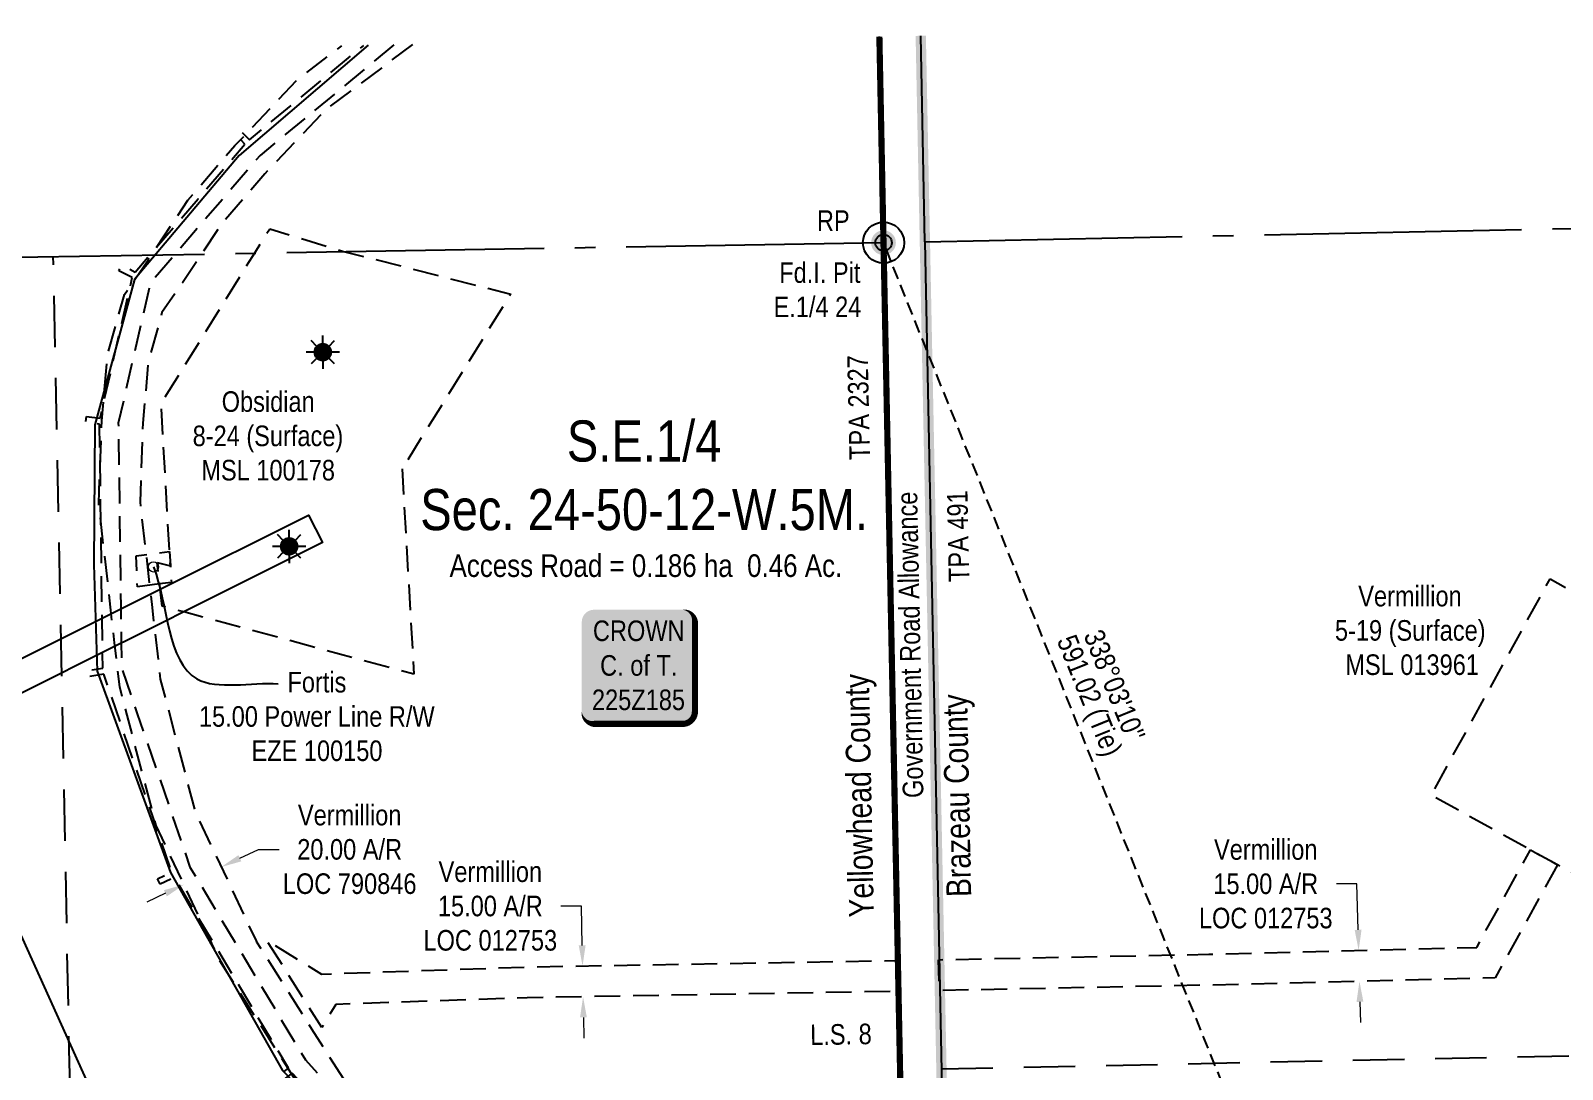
# Model space of a CAD drawing. Extents: x 591582 to 595465, y 5908977 to 5910796.
# Drawn here: x 592103 to 592847, y 5909546 to 5910051 of the extents above; entities that cross this region are included whole.
import ezdxf
from ezdxf.enums import TextEntityAlignment as Align

# ---------------------------------------------------------------- set-up
doc = ezdxf.new("R2010")
doc.units = 0
doc.header["$LTSCALE"] = 5
doc.header["$PDSIZE"] = 0.5
for name, pattern in [('BORDER2', [22.225, 6.35, -3.175, 6.35, -3.175, 0, -3.175]), ('CENTERLINEX3', [5, 2.5, -1, 0.5, -1]), ('foc-ACCESSROAD', [3.75, 2.5, -1.25]), ('foc-FLOWLINE', [3.75, 2.5, -1.25]), ('foc-LSD', [8, 5, -3]), ('foc-QUARTERLINE', [33, 25, -3, 2, -3]), ('foc-TIELINE', [1.875, 1.25, -0.625])]:
    doc.linetypes.add(name, pattern=pattern)
doc.layers.get('Defpoints').update_dxf_attribs({"color": 9})
for name, color, linetype in [('35', 37, 'Continuous'), ('AS-POWER', 104, 'foc-POWER'), ('C-RW', 13, 'Continuous'), ('C-SYMBOL', 7, 'Continuous'), ('C-WS', 13, 'foc-ACCESSROAD'), ('C-WS-S', 8, 'Continuous'), ('CG-NOTES', 7, 'Continuous'), ('F-AR', 190, 'foc-ACCESSROAD'), ('F-EZE', 190, 'foc-FLOWLINE'), ('F-RW', 190, 'Continuous'), ('F-WS', 190, 'foc-ACCESSROAD'), ('L-33', 7, 'Continuous'), ('L-AREAREQUIRED', 7, 'Continuous'), ('L-BD', 7, 'Continuous'), ('L-MON', 1, 'Continuous'), ('L-ROAD-T', 7, 'Continuous'), ('L-SEC', 7, 'Continuous'), ('L-SECQ', 8, 'foc-QUARTERLINE'), ('L-SECTION-LSD', 7, 'foc-LSD'), ('L-TIE', 7, 'foc-TIELINE')]:
    doc.layers.add(name, color=color, linetype=linetype)
doc.layers.add('AS-COUNTY', color=7, linetype='BORDER2', lineweight=60, true_color=0xcc33ff)
doc.layers.add('AS-TRAPPER BOUNDARY', color=7, linetype='CENTERLINEX3', true_color=0xb85c00, transparency=0.6)
doc.layers.add('AS-TRAPPER-T', color=7, linetype='Continuous', true_color=0xc26100)
for name, color, linetype, lineweight in [('C-WS-T', 13, 'Continuous', 9), ('F-AR-T', 190, 'Continuous', 9), ('F-EZE-T', 190, 'Continuous', 9), ('F-RW-T', 190, 'Continuous', 9), ('F-WS-T', 190, 'Continuous', 9)]:
    doc.layers.add(name, color=color, linetype=linetype, lineweight=lineweight)
doc.styles.add('100L', font='ARIALN.TTF', dxfattribs={"height": 11})
doc.styles.add('175L', font='ARIALN.TTF', dxfattribs={"height": 20})
doc.styles.add('240', font='ARIALN.TTF', dxfattribs={"height": 30})
doc.styles.add('80', font='ARIALN.TTF', dxfattribs={"height": 10})
doc.styles.add('80CG', font='ARIALN.TTF', dxfattribs={"height": 10})
doc.styles.add('80L', font='ARIALN.TTF', dxfattribs={"height": 10})
doc.styles.add('foc-LtypeFont', font='ARIALN.TTF', dxfattribs={"height": 7.35})
doc.linetypes.add('foc-POWER', pattern='A,6,-1,["P",foc-LtypeFont,S=0.2,R=0,X=-0.625,Y=-0.75],-1.24,4', length=12.24)
doc.dimstyles.new('Compass 5 000', dxfattribs={"dimscale": 5, "dimtxt": 9, "dimasz": 2, "dimexe": 0.2, "dimexo": 0.0625, "dimgap": 0.5, "dimtad": 0, "dimtih": 1, "dimtoh": 1, "dimzin": 0, "dimdsep": 46, "dimtxsty": '80CG', "dimcen": 0.1, "dimse1": 1, "dimse2": 1, "dimclrd": 256, "dimclrt": 256, "dimaunit": 1, "dimadec": 4, "dimazin": 0, "dimtfac": 0.06, "dimtofl": 0, "dimtmove": 0, "dimatfit": 1, "dimfxl": 0.2, "dimtolj": 1, "dimtzin": 0, "dimlwd": -1, "dimarcsym": 0})

# ---------------------------------------------------------------- blocks, each defined once
blk = doc.blocks.new('RP')
at = {"layer": '35', "color": 3}
blk.add_circle((0, 0), 10, dxfattribs=at)
at = {"layer": '35', "color": 3, "style": '80'}
blk.add_attdef('RP_001', (-32.36, 5.75), '', height=10, dxfattribs=at)
blk = doc.blocks.new('*U414')
h = blk.add_hatch(color=59)
edge = h.paths.add_edge_path()
edge.add_line((-21.5, -28.5), (21.5, -28.5))
edge.add_arc((21.5, -22.5), 6, 270, 360)
edge.add_line((27.5, -22.5), (27.5, 21))
edge.add_arc((21.5, 21), 6, 0, 90)
edge.add_line((21.5, 27), (-21.5, 27))
edge.add_arc((-21.5, 21), 6, 90, 180)
edge.add_line((-27.5, 21), (-27.5, -22.5))
edge.add_arc((-21.5, -22.5), 6, 180, 270)
at = {"color": 1, "flags": 128}
blk.add_lwpolyline([(-21.5, -28.5, 3, 3, 0), (21.5, -28.5, 3, 3, 0.414214), (27.5, -22.5, 3, 3, 0), (27.5, 21, 3, 0, 0.414214), (21.5, 27, 0, 0, 0), (-21.5, 27, 0, 0, 0.414214), (-27.5, 21, 0, 0, 0), (-27.5, -22.5, 0, 3, 0.414214)], format="xyseb", close=True, dxfattribs=at)
blk.add_lwpolyline([(-16.58, -0.25, 0, 7.5, 0), (0, 0, 0, 0, 0)], format="xyseb", dxfattribs=at)
at = {"color": 1, "style": '80'}
blk.add_attdef('ENTER_TEXT_001', (-35.99, -5), '', height=10, dxfattribs=at)
blk = doc.blocks.new('*D428')
at = {"layer": 'Defpoints', "color": 0, "transparency": 16777216}
for p in [(592702.4, 5909602.47), (592748.17, 5909603.65), (592702.79, 5909587.47)]:
    blk.add_point(p, dxfattribs=at)
at = {"layer": 'F-AR-T', "transparency": 16777216}
for p, q in [((592747.34, 5909635.97), (592737.34, 5909635.97)), ((592747.91, 5909613.64), (592747.34, 5909635.97)), ((592748.81, 5909578.65), (592749.07, 5909568.65))]:
    blk.add_line(p, q, dxfattribs=at)
for points in [[(592749.58, 5909613.69), (592746.24, 5909613.6), (592748.17, 5909603.65)], [(592750.48, 5909578.69), (592747.14, 5909578.61), (592748.55, 5909588.65)]]:
    blk.add_solid(points, dxfattribs=at)
at = {"layer": 'F-AR-T', "transparency": 16777216, "insert": (592703.03, 5909635.97), "char_height": 10, "attachment_point": 5, "style": '80CG'}
blk.add_mtext('\\A1;Vermillion\\P15.00 A/R\\PLOC 012753', dxfattribs=at)
blk = doc.blocks.new('*D429')
at = {"layer": 'Defpoints', "color": 0, "transparency": 16777216}
for p in [(592371.04, 5909596.08), (592371.77, 5909596.09), (592372.03, 5909581.09)]:
    blk.add_point(p, dxfattribs=at)
at = {"layer": 'F-AR-T', "transparency": 16777216}
for p, q in [((592370.53, 5909625.16), (592360.53, 5909625.16)), ((592370.86, 5909606.08), (592370.53, 5909625.16)), ((592371.47, 5909571.08), (592371.65, 5909561.08))]:
    blk.add_line(p, q, dxfattribs=at)
for points in [[(592372.53, 5909606.11), (592369.2, 5909606.05), (592371.04, 5909596.08)], [(592373.14, 5909571.11), (592369.81, 5909571.05), (592371.3, 5909581.08)]]:
    blk.add_solid(points, dxfattribs=at)
at = {"layer": 'F-AR-T', "transparency": 16777216, "insert": (592326.23, 5909625.16), "char_height": 10, "attachment_point": 5, "style": '80CG'}
blk.add_mtext('\\A1;Vermillion\\P15.00 A/R\\PLOC 012753', dxfattribs=at)
blk = doc.blocks.new('*D431')
at = {"layer": 'Defpoints', "color": 0, "transparency": 16777216}
for p in [(592195.48, 5909644.18), (592201.46, 5909631.47), (592183.35, 5909622.95)]:
    blk.add_point(p, dxfattribs=at)
at = {"layer": 'F-AR-T', "transparency": 16777216}
for p, q in [((592204.53, 5909648.43), (592213.58, 5909652.69)), ((592213.58, 5909652.69), (592223.58, 5909652.69)), ((592168.32, 5909631.41), (592159.27, 5909627.15))]:
    blk.add_line(p, q, dxfattribs=at)
for points in [[(592203.82, 5909649.94), (592205.24, 5909646.93), (592195.48, 5909644.18)], [(592167.62, 5909632.92), (592169.03, 5909629.9), (592177.37, 5909635.66)]]:
    blk.add_solid(points, dxfattribs=at)
at = {"layer": 'F-AR-T', "transparency": 16777216, "insert": (592257.88, 5909652.69), "char_height": 10, "attachment_point": 5, "style": '80CG'}
blk.add_mtext('\\A1;Vermillion\\P20.00 A/R\\PLOC 790846', dxfattribs=at)
blk = doc.blocks.new('GAS')
h = blk.add_hatch(color=255)
h.dxf.hatch_style = 1
edge = h.paths.add_edge_path()
edge.add_arc((0, 0), 0.9, 0, 360)
for p, q in [((0, 0.81), (0, 1.62)), ((-0.81, 0), (-1.62, 0)), ((-0.57, 0.57), (-1.14, 1.14)), ((0.57, 0.57), (1.14, 1.14)), ((1.62, 0), (0.81, 0)), ((-0.57, -0.57), (-1.14, -1.14)), ((0, -0.81), (0, -1.62)), ((1.14, -1.14), (0.57, -0.57))]:
    blk.add_line(p, q)
blk.add_circle((0, 0), 0.8)
blk = doc.blocks.new('fdia')
at = {"color": 255, "const_width": 1}
blk.add_lwpolyline([(-0.5, 0, 1), (0.5, 0, 1)], format="xyb", close=True, dxfattribs=at)
blk = doc.blocks.new('Fdiaa')
blk.add_blockref('fdia', (0, 0))
blk = doc.blocks.new('fdib')
at = {"color": 1, "const_width": 1.6}
blk.add_lwpolyline([(-0.4, 0, 1), (0.4, 0, 1)], format="xyb", close=True, dxfattribs=at)
at = {"color": 1}
blk.add_circle((0, 0), 0.8, dxfattribs=at)
blk = doc.blocks.new('Fdibb')
blk.add_blockref('fdib', (0, 0))
blk = doc.blocks.new('fdicc')
for name in ['Fdibb', 'Fdiaa']:
    blk.add_blockref(name, (0, 0))
blk = doc.blocks.new('FDI')
blk.add_blockref('fdicc', (0, 0))
blk = doc.blocks.new('*D472')
at = {"layer": 'Defpoints', "color": 0, "transparency": 16777216}
for p in [(592124.11, 5909479.18), (592136.07, 5909452.7), (592109.78, 5909440.82)]:
    blk.add_point(p, dxfattribs=at)
at = {"layer": 'F-RW-T', "transparency": 16777216}
for p, q in [((592133.22, 5909483.29), (592155.96, 5909493.57)), ((592155.96, 5909493.57), (592165.96, 5909493.57)), ((592088.71, 5909463.18), (592079.6, 5909459.06))]:
    blk.add_line(p, q, dxfattribs=at)
for points in [[(592132.54, 5909484.81), (592133.91, 5909481.77), (592124.11, 5909479.18)], [(592088.02, 5909464.7), (592089.39, 5909461.66), (592097.82, 5909467.3)]]:
    blk.add_solid(points, dxfattribs=at)
at = {"layer": 'F-RW-T', "transparency": 16777216, "insert": (592205.5, 5909493.57), "char_height": 10, "attachment_point": 5, "style": '80CG'}
blk.add_mtext('\\A1;28.86 P/L R/W\\PPlan 802 1196\\P(Not on PLSR)', dxfattribs=at)

msp = doc.modelspace()

# ---------------------------------------------------------------- linework, layer by layer
at = {"layer": 'AS-TRAPPER BOUNDARY', "const_width": 4.998, "flags": 128}
msp.add_lwpolyline([(592555.482, 5909043.968), (592535.389, 5910048.155)], dxfattribs=at)
at = {"layer": 'C-RW', "flags": 128}
msp.add_lwpolyline([(592097.467, 5909745.069), (592137.569, 5909765.099), (592146.68, 5909769.712), (592165.847, 5909779.227), (592237.935, 5909815.249), (592244.643, 5909801.825), (592177.342, 5909768.195), (592167.662, 5909763.357), (592148.611, 5909753.838), (592146.866, 5909752.966), (592137.786, 5909748.429), (592104.2, 5909731.647), (592098.108, 5909728.545)], dxfattribs=at)
at = {"layer": 'C-WS', "flags": 128}
msp.add_lwpolyline([(592283.336, 5909837.703), (592289.087, 5909737.826), (592177.342, 5909768.195), (592171.971, 5909769.563), (592166.802, 5909770.879), (592165.847, 5909779.227), (592165.554, 5909781.787), (592164.369, 5909792.147), (592170.765, 5909790.519), (592170.361, 5909797.531), (592166.221, 5909869.44), (592212.088, 5909943.18), (592219.057, 5909954.391), (592254.954, 5909943.34), (592336.173, 5909922.655), (592283.336, 5909837.703)], close=True, dxfattribs=at)
at = {"layer": 'F-AR', "flags": 128}
msp.add_lwpolyline([(592288.449, 5910043.886), (592246.05, 5910012.071), (592216.701, 5909981.111), (592195.202, 5909956.102), (592186.005, 5909942.177), (592176.723, 5909928.136), (592166.677, 5909913.705), (592160.002, 5909889.493), (592157.393, 5909859.838), (592156.009, 5909821.549), (592158.926, 5909796.039), (592159.445, 5909791.501), (592160.629, 5909781.141), (592160.922, 5909778.581), (592161.877, 5909770.234), (592162.737, 5909762.711), (592165.859, 5909735.415), (592182.771, 5909671.21), (592212.372, 5909608.26), (592212.634, 5909607.844), (592239.407, 5909565.525), (592272.331, 5909513.483), (592323.081, 5909453.902), (592368.975, 5909423.724), (592408.163, 5909384.493), (592424.536, 5909360.725), (592432.964, 5909348.714), (592435.199, 5909342.656), (592426.039, 5909340.077), (592416.017, 5909337.316), (592415.539, 5909337.982), (592415.038, 5909339.32), (592409.557, 5909347.131), (592392.674, 5909371.686), (592356.268, 5909408.132), (592341.442, 5909417.88), (592309.701, 5909438.753), (592256.179, 5909501.586), (592239.753, 5909527.549), (592194.795, 5909598.616), (592163.887, 5909664.347), (592149.757, 5909717.985), (592146.142, 5909731.71), (592143.686, 5909753.192), (592141.755, 5909769.066), (592141.704, 5909770.52), (592135.958, 5909820.771), (592137.415, 5909861.077), (592140.271, 5909893.521), (592148.474, 5909922.495), (592160.077, 5909939.458), (592161.619, 5909941.766), (592179.259, 5909968.251), (592202.084, 5909994.801), (592204.226, 5909996.903), (592232.461, 5910026.844), (592254.076, 5910043.307)], dxfattribs=at)
msp.add_lwpolyline([(592844.76, 5909645.277), (592814.564, 5909590.344), (592675.715, 5909586.773), (592544.399, 5909584.139), (592544.09, 5909599.143), (592675.371, 5909601.775), (592805.564, 5909605.125), (592831.608, 5909652.506), (592844.76, 5909645.277)], close=True, dxfattribs=at)
at = {"layer": 'F-EZE', "flags": 128}
msp.add_lwpolyline([(592165.554, 5909781.787), (592154.704, 5909780.377), (592154.087, 5909795.416), (592163.851, 5909796.685), (592170.361, 5909797.531), (592170.765, 5909790.519), (592171.225, 5909782.524), (592165.554, 5909781.787)], close=True, dxfattribs=at)
at = {"layer": 'F-RW', "flags": 128}
msp.add_lwpolyline([(591905.317, 5910037.43), (591908.79, 5910029.742), (591915.038, 5910015.907), (591949.903, 5909938.768), (592048.012, 5909721.581), (592054.216, 5909707.85), (592055.778, 5909704.391), (592060.39, 5909694.185), (592071.675, 5909669.206), (592211.651, 5909359.43), (592264.151, 5909154.773), (592266.256, 5909146.571), (592268.05, 5909139.596), (592293.862, 5909039.507)], dxfattribs=at)
at = {"layer": 'F-WS', "flags": 128}
msp.add_lwpolyline([(592946.431, 5909726.39), (592888.597, 5909621.18), (592871.837, 5909630.393), (592851.084, 5909641.8), (592844.76, 5909645.277), (592831.608, 5909652.506), (592783.387, 5909679.013), (592841.22, 5909784.223), (592946.431, 5909726.39)], close=True, dxfattribs=at)
at = {"layer": 'L-SEC'}
for p, q in [((592517.289, 5909947.591), (592515.285, 5910047.731)), ((592537.393, 5909947.993), (592535.389, 5910048.155)), ((592537.393, 5909947.993), (592555.482, 5909043.968))]:
    msp.add_line(p, q, dxfattribs=at)
at = {"layer": 'L-SECQ'}
for p, q in [((592537.393, 5909948.009), (593301.721, 5909963.921)), ((592517.289, 5909947.591), (591615.967, 5909932.1))]:
    msp.add_line(p, q, dxfattribs=at)
at = {"layer": 'L-SECTION-LSD'}
for p, q in [((592130.015, 5909137.004), (592113.875, 5909940.979)), ((592545.436, 5909546.059), (593348.683, 5909562.933))]:
    msp.add_line(p, q, dxfattribs=at)

# ---------------------------------------------------------------- block references
at = {"layer": 'C-WS-S', "xscale": 5.000000000000016, "yscale": 5.000000000000016, "zscale": 5.000000000000016}
for p in [(592244.831, 5909894.372), (592228.474, 5909800.023)]:
    msp.add_blockref('GAS', p, dxfattribs=at)
at = {"layer": 'CG-NOTES'}
msp.add_blockref('RP', (592517.289, 5909947.591), dxfattribs=at).add_auto_attribs({'RP_001': 'RP'})
ref = msp.add_blockref('*U414', (592398.154, 5909742.222), dxfattribs=at)
ref.add_attrib('ENTER_TEXT_001', 'CROWN', (592376.094, 5909753.995), dxfattribs={"layer": '0', "color": 1, "height": 10, "style": '80'})
ref.add_attrib('ENTER_TEXT_002', 'C. of T.', (592379.59, 5909737.151), dxfattribs={"layer": '0', "color": 1, "height": 10, "style": '80'})
ref.add_attrib('ENTER_TEXT_003', '225Z185', (592375.62, 5909720.443), dxfattribs={"layer": '0', "color": 1, "height": 10, "style": '80'})
at = {"layer": 'L-MON', "color": 3, "xscale": 5.000000000000008, "yscale": 5.000000000000008, "zscale": 5.000000000000008}
msp.add_blockref('FDI', (592517.289, 5909947.591), dxfattribs=at)

# ---------------------------------------------------------------- texts
at = {"layer": 'AS-TRAPPER-T', "style": '80L'}
for s, rotation, p in [('TPA 2327', 91.224445, (592510.74, 5909842.166)), ('TPA 491', 91.245939, (592559.025, 5909782.825))]:
    msp.add_text(s, height=9.9942, rotation=rotation, dxfattribs=at).set_placement(p)
at = {"layer": 'C-SYMBOL', "color": 3, "insert": (592400.987, 5909861.21), "char_height": 19.99106, "width": 215.8879, "attachment_point": 2, "style": '175L'}
msp.add_mtext('S.E.1/4\\PSec. 24-50-12-W.5M.', dxfattribs=at)
at = {"layer": 'C-WS-T', "insert": (592181.304, 5909875.375), "char_height": 9.99553, "attachment_point": 1, "style": '175L'}
msp.add_mtext_dynamic_manual_height_columns('\\pi14.38872;Obsidian\\P\\pi0.27839;8-24 (Surface)\\P\\pi4.51251;MSL 100178', width=72.59141, gutter_width=99.955, heights=[0], dxfattribs=at)
at = {"layer": 'F-EZE-T', "insert": (592183.984, 5909739.008), "char_height": 9.99553, "attachment_point": 1, "style": '175L'}
msp.add_mtext_dynamic_manual_height_columns('\\pi43.66622;Fortis\\P\\pi0.66362;15.00 Power Line R/W\\P\\pi26.18427;EZE 100150', width=114.55764, gutter_width=99.955, heights=[0], dxfattribs=at)
at = {"layer": 'F-WS-T', "insert": (592736.38, 5909780.836), "char_height": 9.99553, "attachment_point": 1, "style": '175L'}
msp.add_mtext_dynamic_manual_height_columns('\\pi11.59325;Vermillion\\P\\pi0.27839;5-19 (Surface)\\P\\pi5.31365;MSL 013961', width=72.59141, gutter_width=99.955, heights=[0], dxfattribs=at)
at = {"layer": 'L-33', "color": 200, "linetype": 'Continuous', "true_color": 0xcc33ff, "char_height": 11.99464, "attachment_point": 5, "rotation": 91.18219, "style": '240'}
for s, insert in [('Yellowhead County', (592507.201, 5909678.891)), ('Brazeau County', (592554.725, 5909678.891))]:
    msp.add_mtext_dynamic_manual_height_columns(s, width=201.15699, gutter_width=44.98, heights=[0], dxfattribs=dict(at, insert=insert))
at = {"layer": 'L-AREAREQUIRED', "color": 5, "style": '100L'}
msp.add_text('Access Road = 0.186 ha  0.46 Ac.', height=10.9951, dxfattribs=at).set_placement((592401.826, 5909781.844), align=Align.BOTTOM_CENTER)
at = {"layer": 'L-BD', "style": '80L'}
for s, p in [('591.02 (Tie)', (592616.387, 5909727.076)), ("338°03'10''", (592629.598, 5909732.399))]:
    msp.add_text(s, height=9.99554, rotation=291.9478, dxfattribs=at).set_placement(p, align=Align.MIDDLE)
at = {"layer": 'L-ROAD-T', "style": '80L'}
msp.add_text('Government Road Allowance', height=9.99553, rotation=91.182261, dxfattribs=at).set_placement((592530.165, 5909752.154), align=Align.MIDDLE_CENTER)
at = {"layer": 'L-SECTION-LSD', "insert": (592481.568, 5909567.615), "char_height": 9.9955, "attachment_point": 1, "rotation": 0.921933, "style": '100L', "bg_fill": 3, "box_fill_scale": 1.5, "bg_fill_color": 256, "bg_fill_transparency": 0}
msp.add_mtext_dynamic_manual_height_columns('L.S. 8', width=30.38755, gutter_width=54.975, heights=[0], dxfattribs=at)

# ---------------------------------------------------------------- dimensions: what is measured, and where the dimension line sits
at = {"layer": 'F-AR-T'}
for base, p1, p2, angle, text, picture, middle in [((592195.481, 5909644.179), (592183.352, 5909622.951), (592201.46, 5909631.465), 25.183865, 'Vermillion\\P20.00 A/R\\PLOC 790846', '*D431', (592257.881, 5909652.69)), ((592748.167, 5909603.648), (592702.786, 5909587.469), (592702.4, 5909602.471), 91.473722, 'Vermillion\\P15.00 A/R\\PLOC 012753', '*D428', (592703.034, 5909635.971)), ((592371.039, 5909596.081), (592372.033, 5909581.089), (592371.772, 5909596.094), 90.996402, 'Vermillion\\P15.00 A/R\\PLOC 012753', '*D429', (592326.232, 5909625.162))]:
    dim = msp.add_linear_dim(base=base, p1=p1, p2=p2, angle=angle, text=text, dimstyle='Compass 5 000', dxfattribs=at)
    dim.commit()
    dim.dimension.update_dxf_attribs({"geometry": picture, "text_midpoint": middle, "dimtype": 161})
at = {"layer": 'F-RW-T'}
dim = msp.add_linear_dim(base=(592124.109, 5909479.176), p1=(592109.784, 5909440.823), p2=(592136.072, 5909452.702), angle=24.316751, text='28.86 P/L R/W\\PPlan 802 1196\\P(Not on PLSR)', dimstyle='Compass 5 000', dxfattribs=at)
dim.commit()
dim.dimension.update_dxf_attribs({"geometry": '*D472', "text_midpoint": (592205.497, 5909493.567), "dimtype": 161})

# ---------------------------------------------------------------- leaders
at = {"layer": 'F-EZE-T', "path_type": 1}
msp.add_leader([(592162.56, 5909790.044), (592183.692, 5909735.589), (592223.132, 5909733.254)], dimstyle='Compass 5 000', override={"dimasz": 1, "dimgap": 0.5, "dimtad": 0, "dimldrblk": 'DotBlank'}, dxfattribs=at)

# ---------------------------------------------------------------- next in the draw order: linework, layer by layer
at = {"layer": 'AS-COUNTY', "const_width": 2.999, "flags": 128}
msp.add_lwpolyline([(592535.378, 5909043.545), (592515.285, 5910047.731)], dxfattribs=at)
at = {"layer": 'AS-POWER', "flags": 128}
msp.add_lwpolyline([(592266.866, 5910043.522), (592204.171, 5909989.991), (592153.356, 5909929.632), (592134.1, 5909859.004), (592133.553, 5909791.174), (592135.114, 5909739.404), (592170.802, 5909641.55), (592225.175, 5909545.258), (592293.584, 5909474.456), (592366.886, 5909397.502), (592406.352, 5909360.595), (592436.269, 5909323.71), (592451.578, 5909278.094), (592464.654, 5909227.296), (592489.497, 5909130.774), (592523.848, 5909132.749), (592528.658, 5909132.846), (592530.456, 5909043.442)], dxfattribs=at)
at = {"layer": 'F-AR', "flags": 128}
msp.add_lwpolyline([(592523.985, 5909598.741), (592524.295, 5909583.736), (592344.121, 5909580.603), (592251.19, 5909577.385), (592244.332, 5909566.171), (592217.559, 5909608.49), (592244.261, 5909592.162), (592343.731, 5909595.606), (592523.985, 5909598.741)], close=True, dxfattribs=at)
at = {"layer": 'F-EZE', "flags": 128}
for points in [[(592520.996, 5909043.284), (592515.661, 5909118.86), (592515.361, 5909123.1), (592484.933, 5909121.351), (592488.448, 5909118.408), (592491.056, 5909116.224), (592489.128, 5909113.923), (592483.864, 5909118.332), (592483.087, 5909118.982), (592481.719, 5909124.297), (592481.954, 5909143.163), (592478.049, 5909158.343), (592435.952, 5909321.912), (592420.954, 5909337.994), (592420.462, 5909338.625), (592411.902, 5909347.828), (592346.367, 5909418.525), (592244.678, 5909528.195), (592229.966, 5909544.063), (592224.081, 5909539.647), (592222.279, 5909542.048), (592228.164, 5909546.463), (592172.723, 5909639.011), (592165.78, 5909635.781), (592164.514, 5909638.503), (592171.456, 5909641.732), (592138.398, 5909737.88), (592130.773, 5909736.553), (592130.258, 5909739.51), (592137.885, 5909740.837), (592137.786, 5909748.429), (592137.568, 5909765.099), (592136.335, 5909859.367), (592129.669, 5909860.075), (592129.986, 5909863.059), (592136.652, 5909862.351), (592152.267, 5909930.663), (592145.766, 5909933.943), (592147.116, 5909936.624), (592153.619, 5909933.342), (592161.348, 5909942.325), (592184.183, 5909968.895), (592207.008, 5909995.447), (592203.172, 5909999.358), (592205.378, 5910001.396), (592209.151, 5909997.549), (592264.765, 5910043.487)], [(592279.416, 5910043.734), (592214.412, 5909990.039), (592173.578, 5909942.531), (592161.017, 5909927.928), (592145.469, 5909859.905), (592146.629, 5909771.166), (592146.665, 5909769.712), (592146.866, 5909752.966), (592147.024, 5909740.903), (592154.682, 5909718.631), (592180.28, 5909644.182), (592236.345, 5909550.424), (592430.963, 5909340.723), (592443.175, 5909327.565), (592449.532, 5909331.035), (592450.95, 5909328.39), (592444.613, 5909324.931), (592487.452, 5909158.5), (592491.115, 5909144.264), (592490.948, 5909130.858), (592515.214, 5909132.251), (592516.745, 5909140.927), (592519.701, 5909140.406), (592518.293, 5909132.429), (592523.848, 5909132.749), (592524.235, 5909127.267), (592528.748, 5909128.412), (592528.816, 5909125.082), (592527.756, 5909125.065), (592524.449, 5909124.225), (592524.817, 5909119.013), (592530.153, 5909043.436)]]:
    msp.add_lwpolyline(points, dxfattribs=at)
at = {"layer": 'L-SEC'}
msp.add_line((592517.289, 5909947.591), (592535.378, 5909043.545), dxfattribs=at)
at = {"layer": 'L-TIE'}
msp.add_line((592738.089, 5909399.654), (592517.289, 5909947.591), dxfattribs=at)

# ---------------------------------------------------------------- next in the draw order: texts
at = {"layer": 'L-MON', "insert": (592462.869, 5909938.056), "char_height": 9.98789, "attachment_point": 1, "style": '80L', "bg_fill": 3, "box_fill_scale": 1.15, "bg_fill_color": 256, "bg_fill_true_color": 256, "bg_fill_transparency": 0}
msp.add_mtext_dynamic_manual_height_columns('\\pi3.75847;Fd.I. Pit\\P\\pi1.00601;E.1/4 24', width=42.16346, gutter_width=49.978, heights=[0], dxfattribs=at)

doc.saveas('drawing.dxf')
